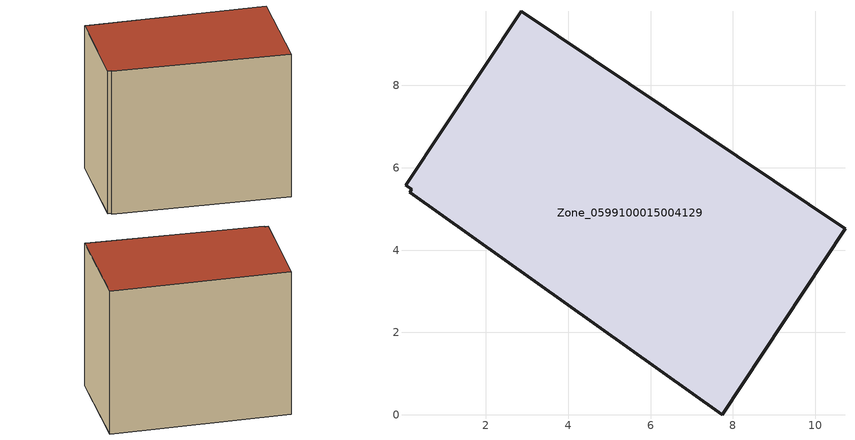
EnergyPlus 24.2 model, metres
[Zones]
Zone_0599100015004129
 floor ground (C_G): 7.74,0 0.15,5.41 0.2,5.48 0.04,5.58 2.86,9.8 10.72,4.52 z0.61
 wall outside (C_F): 7.74,0 10.72,4.52 2.86,9.8 0.04,5.58 0.2,5.48 0.15,5.41 7.74,0 z0.61:8.78
 roof outside (C_R): 0.15,5.41 7.74,0 10.72,4.52 2.86,9.8 0.04,5.58 0.2,5.48 z8.78
[BUILDING]
Pand.0599100015004129: North Axis=0; Terrain=City; Loads Convergence Tolerance Value=0.04; Temperature Convergence Tolerance Value=0.4; Solar Distribution=FullExterior; Maximum Number of Warmup Days=25; Minimum Number of Warmup Days=1
[Site:Location]
Rotterdam.The.Hague.AP_ZH_NLD Design_Conditions: Latitude=51.96; Longitude=4.45; Time Zone=1; Elevation=-4.5
[SITE:GROUNDTEMPERATURE:BUILDINGSURFACE]
18, 18, 18, 18, 18, 18, 18, 18, 18, 18, 18, 18
[MATERIAL] Thermal Absorptance=0.9; Solar Absorptance=0.7; Visible Absorptance=0.7
Name | Roughness | Thickness | Conductivity | Density | Specific Heat
G.TI.1975-1991 | MediumSmooth | 0.15 | 0.288461 | 540 | 1210
F.TI.1975-1991 | Rough | 0.3 | 0.230769 | 1920 | 840
R.TI.1975-1991 | MediumRough | 0.2 | 0.153846 | 1500 | 1000
[CONSTRUCTION]
C_G: G.TI.1975-1991
C_F: F.TI.1975-1991
C_R: R.TI.1975-1991
[ZONE]
Zone_0599100015004129: Type=1; Multiplier=1; Ceiling Height=Autocalculate; Volume=Autocalculate; Floor Area=autocalculate; Part of Total Floor Area=Yes
[ZONEINFILTRATION:DESIGNFLOWRATE]
Infil_Zone_0599100015004129: Zone or ZoneList or Space or SpaceList=Zone_0599100015004129; Schedule=AlwaysOn; Design Flow Rate Calculation Method=Flow/Area; Flow Rate per Floor Area=0.003; Constant Term Coefficient=1; Temperature Term Coefficient=0; Velocity Term Coefficient=0; Velocity Squared Term Coefficient=0
[HVACTEMPLATE:ZONE:IDEALLOADSAIRSYSTEM]
Zone_0599100015004129: Maximum Heating Supply Air Temperature=50; Minimum Cooling Supply Air Temperature=13; Maximum Heating Supply Air Humidity Ratio=0.0156; Minimum Cooling Supply Air Humidity Ratio=0.0077; Heating Limit=NoLimit; Cooling Limit=NoLimit; Dehumidification Control Type=ConstantSensibleHeatRatio; Cooling Sensible Heat Ratio=0.7; Dehumidification Setpoint=60; Humidification Control Type=None; Humidification Setpoint=30; Outdoor Air Method=None; Outdoor Air Flow Rate per Person=0.00944; Outdoor Air Flow Rate per Zone Floor Area=0; Outdoor Air Flow Rate per Zone=0; Demand Controlled Ventilation Type=None; Outdoor Air Economizer Type=NoEconomizer; Heat Recovery Type=None; Sensible Heat Recovery Effectiveness=0.7; Latent Heat Recovery Effectiveness=0.65
[ZONECONTROL:THERMOSTAT]
ThermostatControl_Zone_0599100015004129: Zone or ZoneList=Zone_0599100015004129; Control Type Schedule=DualSetpointControlType; Control 1=Thermostat_Zone_0599100015004129; Temperature Difference Between Cutout And Setpoint=0
[THERMOSTATSETPOINT:DUALSETPOINT]
Thermostat_Zone_0599100015004129: Heating Setpoint Temperature Schedule=HeatingSetpoint_Zone_0599100015004129; Cooling Setpoint Temperature Schedule=CoolingSetpoint_Zone_0599100015004129
[SCHEDULE:COMPACT]
HeatingSetpoint_Zone_0599100015004129: Through: 12/31, For: AllDays, Until: 24:00, 21
CoolingSetpoint_Zone_0599100015004129: Through: 12/31, For: AllDays, Until: 24:00, 24
DualSetpointControlType: Through: 12/31, For: AllDays, Until: 24:00, 4
AlwaysOn: Through: 12/31, For: AllDays, Until: 24:00, 1
